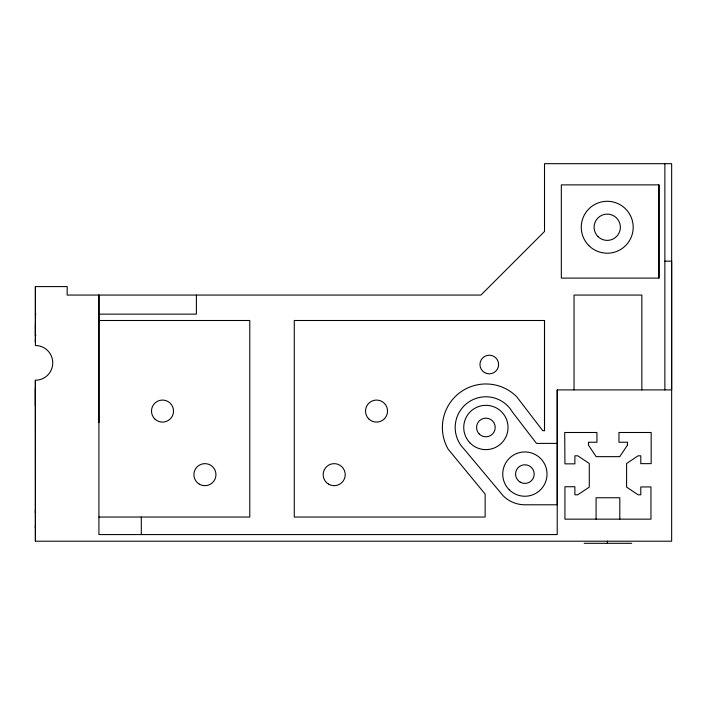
<?xml version="1.0" encoding="UTF-8"?>
<svg xmlns="http://www.w3.org/2000/svg" width="707" height="707" viewBox="0 0 707 707"><rect width="100%" height="100%" fill="white"/><g stroke="black" fill="none" stroke-linecap="round" stroke-linejoin="round"><path stroke-width="1.06" d="M35.385 286.591L35.412 345.493A17.375 17.375 0 0 1 52.76 362.903A17.375 17.375 0 0 1 35.35 380.251L35.35 541.2L671.65 541.2L671.65 163.688L544.505 163.688L544.505 231.489L480.937 295.066L67.147 295.066L67.183 286.591L35.385 286.591L35.394 335.507M35.394 339.501L35.394 342.108L35.394 324.31M141.303 534.572L141.303 517.038M544.505 430.678L544.505 320.492L294.28 320.492L294.28 517.038L485.143 517.038L485.143 494.06L448.203 449.237A43.525 43.525 0 0 1 516.667 396.698L542.737 430.678L544.505 430.678L544.505 320.492M664.872 261.157L671.65 261.157L671.65 389.902L557.222 389.902L557.222 534.572L98.918 534.572L98.918 295.066L98.918 422.627M658.933 278.107L658.933 184.872L561.323 184.872L561.323 278.107L658.933 278.107L658.933 184.872M35.385 314.138L35.898 314.138M98.918 314.138L196.396 314.138L196.396 295.066M98.918 320.492L249.774 320.492L249.774 517.038L98.918 517.038M35.385 335.321L35.898 335.321M557.222 443.395L536.472 443.395L512.469 412.128A30.693 30.693 0 0 0 467.203 403.123A30.693 30.693 0 0 0 464.181 449.184L503.172 495.801A30.693 30.693 0 0 0 524.877 504.789L557.222 504.789L557.222 389.902M584.185 543.312L631.704 543.312M35.35 380.251L35.447 541.2M664.872 163.688L664.872 389.902M641.85 389.902L641.85 295.066L574.04 295.066L574.04 389.902M619.809 519.159L619.809 497.755L596.081 497.755L596.081 519.159M607.366 541.2L607.366 543.312M35.35 388.302L35.35 406.101M35.359 510.26L35.359 512.814M35.359 525.504L35.359 528.058M627.436 445.118L619.756 456.651L596.134 456.651L588.454 445.118L588.454 442.237L596.929 442.237L596.929 432.49L564.716 432.49L564.928 463.854L574.888 463.854L574.888 455.803L577.769 455.803L589.293 463.492L589.293 487.105L577.769 494.794L574.888 494.794L574.888 486.734L564.928 486.734L564.928 519.159L650.961 519.159L650.961 486.946L640.789 486.946L640.789 494.794L638.121 494.794L626.596 487.105L626.596 463.492L638.121 455.803L640.789 455.803L640.789 463.642L651.174 463.642L651.174 432.49L618.961 432.49L618.961 442.237L627.436 442.237L627.436 445.118M588.869 245.612A25.965 25.965 0 0 0 632.305 233.973A25.965 25.965 0 0 0 600.508 202.175A25.965 25.965 0 0 0 588.869 245.612M597.945 236.545A13.141 13.141 0 0 0 619.924 230.659A13.141 13.141 0 0 0 603.831 214.566A13.141 13.141 0 0 0 597.945 236.545M520.219 482.165A9.324 9.324 0 0 0 534.2 474.097A9.324 9.324 0 0 0 520.219 466.019A9.324 9.324 0 0 0 520.219 482.165M479.293 434.063A9.324 9.324 0 0 0 494.891 429.891A9.324 9.324 0 0 0 483.473 418.464A9.324 9.324 0 0 0 479.293 434.063M470.226 443.139A22.147 22.147 0 0 0 507.281 433.205A22.147 22.147 0 0 0 480.159 406.083A22.147 22.147 0 0 0 470.226 443.139M509.217 489.757A22.147 22.147 0 0 0 546.272 479.823A22.147 22.147 0 0 0 519.15 452.701A22.147 22.147 0 0 0 509.217 489.757M484.613 372.598A9.324 9.324 0 0 0 498.603 364.529A9.324 9.324 0 0 0 484.613 356.452A9.324 9.324 0 0 0 484.613 372.598M368.745 418.88A11.02 11.02 0 0 0 387.18 413.94A11.02 11.02 0 0 0 373.685 400.445A11.02 11.02 0 0 0 368.745 418.88M328.684 484.207A11.02 11.02 0 0 0 345.21 474.662A11.02 11.02 0 0 0 328.684 465.118A11.02 11.02 0 0 0 328.684 484.207M154.718 418.88A11.02 11.02 0 0 0 173.153 413.94A11.02 11.02 0 0 0 159.658 400.445A11.02 11.02 0 0 0 154.718 418.88M199.418 484.207A11.02 11.02 0 0 0 215.953 474.662A11.02 11.02 0 0 0 199.418 465.118A11.02 11.02 0 0 0 199.418 484.207"/></g></svg>
